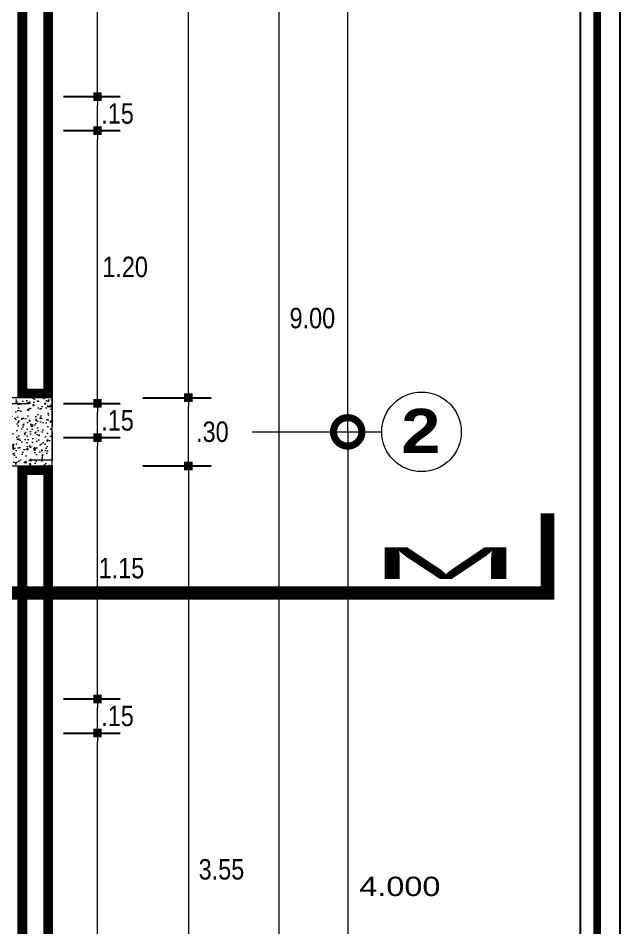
# Model space of a CAD drawing. Header units: millimetres. Extents: x 1555 to 3397, y 790 to 1592.
# Drawn here: x 1679.093 to 1681.741, y 802.652 to 806.653 of the extents above; entities that cross this region are included whole.
import ezdxf

# ---------------------------------------------------------------- set-up
doc = ezdxf.new("R2010")
doc.units = ezdxf.units.MM
for name, pattern in [('ACAD_ISO10W100', [18.5, 12, -3, 0.5, -3]), ('CONTINUA', [0]), ('DASHDOT', [1, 0.5, -0.25, 0, -0.25]), ('HIDDEN2', [4.7625, 3.175, -1.5875])]:
    doc.linetypes.add(name, pattern=pattern)
doc.layers.get('0').update_dxf_attribs({"lineweight": 5})
doc.layers.get('Defpoints').update_dxf_attribs({"lineweight": 5})
for name, color, linetype, lineweight in [('0-Columna', 253, 'Continuous', 13), ('0-Hach de Muro Alto', 145, 'Continuous', 5), ('0-Muro Alto', 145, 'Continuous', 5), ('02', 2, 'Continuous', 5), ('COTA', 250, 'Continuous', 9), ('COTAS', 7, 'Continuous', 9), ('MARCO DE MENBRETE', 252, 'Continuous', 25), ('SIMBOLO CORTES', 10, 'DASHDOT', 5), ('TEXTURAS ACHURADOS', 47, 'Continuous', 5)]:
    doc.layers.add(name, color=color, linetype=linetype, lineweight=lineweight)
for name, color, linetype, lineweight, true_color in [('CIR EJES', 7, 'Continuous', 9, 0x8b8e7a), ('ejes', 7, 'DASHDOT', 5, 0x6c7360), ('MARCO  LOGITO LM', 7, 'Continuous', 25, 0x5b584a), ('PROYECCION DE VIGA', 7, 'HIDDEN2', 9, 0xd4bc9d), ('TEXTO CORTES', 7, 'CONTINUA', 9, 0x3d664b)]:
    doc.layers.add(name, color=color, linetype=linetype, lineweight=lineweight, true_color=true_color)
doc.layers.add('LOGO', color=7, linetype='Continuous')
doc.styles.add('BLACK', font='', dxfattribs={"height": 0.15})
doc.styles.add('DETALLES', font='techl___.ttf')
doc.styles.add('STYLE1-50EJES', font='swissel.ttf', dxfattribs={"width": 1.2, "height": 0.085})
doc.styles.add('TITULO2', font='swissck.ttf')
doc.styles.get('BLACK').set_extended_font_data('Arial Black')
doc.dimstyles.new('50$0', dxfattribs={"dimscale": 0, "dimtxt": 0.09, "dimasz": 0.038, "dimexe": 0.1, "dimexo": 0.05, "dimgap": 0.02, "dimtad": 2, "dimtih": 1, "dimtoh": 1, "dimlfac": -1, "dimzin": 4, "dimdsep": 46, "dimtxsty": 'DETALLES', "dimblk": 'BOXFILLED', "dimcen": 2.5, "dimclrd": 256, "dimclre": 256, "dimclrt": 256, "dimazin": 0, "dimtfac": 1, "dimtmove": 0, "dimatfit": 2, "dimldrblk": 'DOT', "dimfxl": 0.2, "dimfxlon": 1, "dimtolj": 1, "dimtzin": 0, "dimlwd": -1, "dimarcsym": 0})
doc.dimstyles.new('DIM-1-50ejes', dxfattribs={"dimtxt": 0.085, "dimasz": 0.25, "dimexe": 0.15, "dimexo": 0.18, "dimgap": 0.03, "dimtad": 2, "dimtih": 1, "dimtoh": 1, "dimzin": 0, "dimdsep": 46, "dimtxsty": 'STYLE1-50EJES', "dimblk1": 'DOTSMALL', "dimblk2": 'DOTSMALL', "dimsah": 1, "dimcen": 2.75, "dimclrd": 256, "dimclre": 256, "dimclrt": 256, "dimazin": 0, "dimtfac": 1, "dimtix": 1, "dimtmove": 0, "dimatfit": 3, "dimldrblk": 'DOTSMALL', "dimfxl": 1, "dimfxlon": 1, "dimtolj": 1, "dimtzin": 0, "dimlwd": -1, "dimlwe": -1, "dimarcsym": 0})

# ---------------------------------------------------------------- blocks, each defined once
blk = doc.blocks.new('_DOTSMALL')
at = {"color": 0, "linetype": 'ByBlock', "const_width": 0.5}
blk.add_lwpolyline([(-0.0625, 0, 1), (0.0625, 0, 1)], format="xyb", close=True, dxfattribs=at)
blk = doc.blocks.new('*D74')
at = {"layer": 'COTAS', "transparency": 16777216}
for p, q in [((1680.1223, 804.8332), (1680.6933, 804.8332)), ((1680.5433, 804.8332), (1680.5433, 800.8332)), ((1679.5433, 800.8332), (1680.6933, 800.8332))]:
    blk.add_line(p, q, dxfattribs=at)
at = {"layer": 'Defpoints', "color": 0, "transparency": 16777216}
for p in [(1679.9423, 804.8332), (1679.2433, 800.8332), (1680.5433, 800.8332)]:
    blk.add_point(p, dxfattribs=at)
at = {"layer": 'COTAS', "transparency": 16777216, "xscale": 0.25, "yscale": 0.25, "zscale": 0.25}
for p, rotation in [((1680.5433, 804.8332), 90), ((1680.5433, 800.8332), 270)]:
    blk.add_blockref('_DOTSMALL', p, dxfattribs=dict(at, rotation=rotation))
at = {"layer": 'COTAS', "transparency": 16777216, "insert": (1680.7729, 802.8332), "char_height": 0.085, "attachment_point": 5, "style": 'STYLE1-50EJES'}
blk.add_mtext('\\A1;4.000', dxfattribs=at)
blk = doc.blocks.new('_BOXFILLED')
at = {"color": 0, "linetype": 'ByBlock'}
blk.add_line((-0.5, 0), (-1, 0), dxfattribs=at)
blk.add_solid([(-0.5, 0.5), (0.5, 0.5), (-0.5, -0.5), (0.5, -0.5)], dxfattribs=at)
blk = doc.blocks.new('*D75')
at = {"layer": 'COTA', "lineweight": -2, "transparency": 16777216}
for p, q in [((1679.6423, 804.6832), (1679.9423, 804.6832)), ((1679.6423, 801.1332), (1679.9423, 801.1332))]:
    blk.add_line(p, q, dxfattribs=at)
at = {"layer": 'COTA', "transparency": 16777216}
blk.add_line((1679.8423, 804.6452), (1679.8423, 801.1712), dxfattribs=at)
at = {"layer": 'Defpoints', "color": 0, "transparency": 16777216}
for p in [(1679.2433, 804.6832), (1679.2433, 801.1332), (1679.8423, 801.1332)]:
    blk.add_point(p, dxfattribs=at)
at = {"layer": 'COTA', "transparency": 16777216, "xscale": 0.038, "yscale": 0.038, "zscale": 0.038}
for p, rotation in [((1679.8423, 804.6832), 90), ((1679.8423, 801.1332), 270)]:
    blk.add_blockref('_BOXFILLED', p, dxfattribs=dict(at, rotation=rotation))
at = {"layer": 'COTA', "transparency": 16777216, "insert": (1679.9878, 802.9082), "char_height": 0.09, "attachment_point": 5, "style": 'DETALLES'}
blk.add_mtext('\\A1;3.55', dxfattribs=at)
blk = doc.blocks.new('_Dot')
at = {"layer": '02', "color": 0, "lineweight": -2}
blk.add_line((-0.5, 0), (-1, 0), dxfattribs=at)
at = {"layer": '02', "color": 0, "const_width": 0.5}
blk.add_lwpolyline([(-0.25, 0, 1), (0.25, 0, 1)], format="xyb", close=True, dxfattribs=at)
blk = doc.blocks.new('*D77')
at = {"layer": 'COTA', "lineweight": -2, "transparency": 16777216}
for p, q in [((1680.0414, 809.8332), (1680.3414, 809.8332)), ((1680.0414, 800.8332), (1680.3414, 800.8332))]:
    blk.add_line(p, q, dxfattribs=at)
at = {"layer": 'COTA', "transparency": 16777216}
blk.add_line((1680.2414, 800.8712), (1680.2414, 809.7952), dxfattribs=at)
at = {"layer": 'Defpoints', "color": 0, "transparency": 16777216}
for p in [(1679.2433, 809.8332), (1680.2414, 809.8332), (1679.2433, 800.8332)]:
    blk.add_point(p, dxfattribs=at)
at = {"layer": 'COTA', "transparency": 16777216, "xscale": 0.038, "yscale": 0.038, "zscale": 0.038}
for p, rotation in [((1680.2414, 809.8332), 90), ((1680.2414, 800.8332), 270)]:
    blk.add_blockref('_BOXFILLED', p, dxfattribs=dict(at, rotation=rotation))
at = {"layer": 'COTA', "transparency": 16777216, "insert": (1680.3879, 805.3332), "char_height": 0.09, "attachment_point": 5, "style": 'DETALLES'}
blk.add_mtext('\\A1;9.00', dxfattribs=at)
blk = doc.blocks.new('*D78')
at = {"layer": 'COTA', "lineweight": -2, "transparency": 16777216}
for p, q in [((1679.6423, 804.9832), (1679.9423, 804.9832)), ((1679.6423, 804.6832), (1679.9423, 804.6832))]:
    blk.add_line(p, q, dxfattribs=at)
at = {"layer": 'COTA', "transparency": 16777216}
blk.add_line((1679.8423, 804.7212), (1679.8423, 804.9452), dxfattribs=at)
at = {"layer": 'Defpoints', "color": 0, "transparency": 16777216}
for p in [(1679.2433, 804.9832), (1679.8423, 804.9832), (1679.2433, 804.6832)]:
    blk.add_point(p, dxfattribs=at)
at = {"layer": 'COTA', "transparency": 16777216, "xscale": 0.038, "yscale": 0.038, "zscale": 0.038}
for p, rotation in [((1679.8423, 804.9832), 90), ((1679.8423, 804.6832), 270)]:
    blk.add_blockref('_BOXFILLED', p, dxfattribs=dict(at, rotation=rotation))
at = {"layer": 'COTA', "transparency": 16777216, "insert": (1679.9478, 804.8332), "char_height": 0.09, "attachment_point": 5, "style": 'DETALLES'}
blk.add_mtext('\\A1;.30', dxfattribs=at)
blk = doc.blocks.new('*D79')
at = {"layer": 'COTA', "lineweight": -2, "transparency": 16777216}
for p, q in [((1679.6423, 808.5332), (1679.9423, 808.5332)), ((1679.6423, 804.9832), (1679.9423, 804.9832))]:
    blk.add_line(p, q, dxfattribs=at)
at = {"layer": 'COTA', "transparency": 16777216}
blk.add_line((1679.8423, 805.0212), (1679.8423, 808.4952), dxfattribs=at)
at = {"layer": 'Defpoints', "color": 0, "transparency": 16777216}
for p in [(1679.2433, 808.5332), (1679.8423, 808.5332), (1679.2433, 804.9832)]:
    blk.add_point(p, dxfattribs=at)
at = {"layer": 'COTA', "transparency": 16777216, "xscale": 0.038, "yscale": 0.038, "zscale": 0.038}
for p, rotation in [((1679.8423, 808.5332), 90), ((1679.8423, 804.9832), 270)]:
    blk.add_blockref('_BOXFILLED', p, dxfattribs=dict(at, rotation=rotation))
at = {"layer": 'COTA', "transparency": 16777216, "insert": (1679.9878, 806.7582), "char_height": 0.09, "attachment_point": 5, "style": 'DETALLES'}
blk.add_mtext('\\A1;3.55', dxfattribs=at)
blk = doc.blocks.new('*D81')
at = {"layer": 'COTAS', "transparency": 16777216}
for p, q in [((1680.1223, 808.6582), (1680.6933, 808.6582)), ((1680.5433, 804.8332), (1680.5433, 808.6582)), ((1680.1223, 804.8332), (1680.6933, 804.8332))]:
    blk.add_line(p, q, dxfattribs=at)
at = {"layer": 'Defpoints', "color": 0, "transparency": 16777216}
for p in [(1679.9423, 808.6582), (1680.5433, 808.6582), (1679.9423, 804.8332)]:
    blk.add_point(p, dxfattribs=at)
at = {"layer": 'COTAS', "transparency": 16777216, "xscale": 0.25, "yscale": 0.25, "zscale": 0.25}
for p, rotation in [((1680.5433, 808.6582), 90), ((1680.5433, 804.8332), 270)]:
    blk.add_blockref('_DOTSMALL', p, dxfattribs=dict(at, rotation=rotation))
at = {"layer": 'COTAS', "transparency": 16777216, "insert": (1680.7722, 806.7457), "char_height": 0.085, "attachment_point": 5, "style": 'STYLE1-50EJES'}
blk.add_mtext('\\A1;3.825', dxfattribs=at)
blk = doc.blocks.new('*D96')
at = {"layer": 'COTA', "lineweight": -2, "transparency": 16777216}
for p, q in [((1679.2933, 803.5082), (1679.5423, 803.5082)), ((1679.2933, 800.7332), (1679.5423, 800.7332))]:
    blk.add_line(p, q, dxfattribs=at)
at = {"layer": 'COTA', "transparency": 16777216}
blk.add_line((1679.4423, 800.7712), (1679.4423, 803.4702), dxfattribs=at)
at = {"layer": 'Defpoints', "color": 0, "transparency": 16777216}
for p in [(1679.2433, 803.5082), (1679.4423, 803.5082), (1679.2433, 800.7332)]:
    blk.add_point(p, dxfattribs=at)
at = {"layer": 'COTA', "transparency": 16777216, "xscale": 0.038, "yscale": 0.038, "zscale": 0.038}
for p, rotation in [((1679.4423, 803.5082), 90), ((1679.4423, 800.7332), 270)]:
    blk.add_blockref('_BOXFILLED', p, dxfattribs=dict(at, rotation=rotation))
at = {"layer": 'COTA', "transparency": 16777216, "insert": (1679.5836, 802.1207), "char_height": 0.09, "attachment_point": 5, "style": 'DETALLES'}
blk.add_mtext('\\A1;2.77', dxfattribs=at)
blk = doc.blocks.new('*D97')
at = {"layer": 'COTA', "lineweight": -2, "transparency": 16777216}
for p, q in [((1679.2933, 804.8082), (1679.5423, 804.8082)), ((1679.2933, 803.6582), (1679.5423, 803.6582))]:
    blk.add_line(p, q, dxfattribs=at)
at = {"layer": 'COTA', "transparency": 16777216}
blk.add_line((1679.4423, 803.6962), (1679.4423, 804.7702), dxfattribs=at)
at = {"layer": 'Defpoints', "color": 0, "transparency": 16777216}
for p in [(1679.2433, 804.8082), (1679.4423, 804.8082), (1679.2433, 803.6582)]:
    blk.add_point(p, dxfattribs=at)
at = {"layer": 'COTA', "transparency": 16777216, "xscale": 0.038, "yscale": 0.038, "zscale": 0.038}
for p, rotation in [((1679.4423, 804.8082), 90), ((1679.4423, 803.6582), 270)]:
    blk.add_blockref('_BOXFILLED', p, dxfattribs=dict(at, rotation=rotation))
at = {"layer": 'COTA', "transparency": 16777216, "insert": (1679.5478, 804.2332), "char_height": 0.09, "attachment_point": 5, "style": 'DETALLES'}
blk.add_mtext('\\A1;1.15', dxfattribs=at)
blk = doc.blocks.new('*D98')
at = {"layer": 'COTA', "lineweight": -2, "transparency": 16777216}
for p, q in [((1679.2933, 806.3082), (1679.5423, 806.3082)), ((1679.2933, 806.1582), (1679.5423, 806.1582))]:
    blk.add_line(p, q, dxfattribs=at)
at = {"layer": 'COTA', "transparency": 16777216}
blk.add_line((1679.4423, 806.1962), (1679.4423, 806.2702), dxfattribs=at)
at = {"layer": 'Defpoints', "color": 0, "transparency": 16777216}
for p in [(1679.2433, 806.3082), (1679.4423, 806.3082), (1679.2433, 806.1582)]:
    blk.add_point(p, dxfattribs=at)
at = {"layer": 'COTA', "transparency": 16777216, "xscale": 0.038, "yscale": 0.038, "zscale": 0.038}
for p, rotation in [((1679.4423, 806.3082), 90), ((1679.4423, 806.1582), 270)]:
    blk.add_blockref('_BOXFILLED', p, dxfattribs=dict(at, rotation=rotation))
at = {"layer": 'COTA', "transparency": 16777216, "insert": (1679.5305, 806.2332), "char_height": 0.09, "attachment_point": 5, "style": 'DETALLES'}
blk.add_mtext('\\A1;.15', dxfattribs=at)
blk = doc.blocks.new('*D99')
at = {"layer": 'COTA', "lineweight": -2, "transparency": 16777216}
for p, q in [((1679.2933, 809.6832), (1679.5423, 809.6832)), ((1679.2933, 806.3082), (1679.5423, 806.3082))]:
    blk.add_line(p, q, dxfattribs=at)
at = {"layer": 'COTA', "transparency": 16777216}
blk.add_line((1679.4423, 806.3462), (1679.4423, 809.6452), dxfattribs=at)
at = {"layer": 'Defpoints', "color": 0, "transparency": 16777216}
for p in [(1679.2433, 809.6832), (1679.4423, 809.6832), (1679.2433, 806.3082)]:
    blk.add_point(p, dxfattribs=at)
at = {"layer": 'COTA', "transparency": 16777216, "xscale": 0.038, "yscale": 0.038, "zscale": 0.038}
for p, rotation in [((1679.4423, 809.6832), 90), ((1679.4423, 806.3082), 270)]:
    blk.add_blockref('_BOXFILLED', p, dxfattribs=dict(at, rotation=rotation))
at = {"layer": 'COTA', "transparency": 16777216, "insert": (1679.5865, 807.9957), "char_height": 0.09, "attachment_point": 5, "style": 'DETALLES'}
blk.add_mtext('\\A1;3.37', dxfattribs=at)
blk = doc.blocks.new('*D100')
at = {"layer": 'COTA', "lineweight": -2, "transparency": 16777216}
for p, q in [((1679.2933, 804.9582), (1679.5423, 804.9582)), ((1679.2933, 804.8082), (1679.5423, 804.8082))]:
    blk.add_line(p, q, dxfattribs=at)
at = {"layer": 'COTA', "transparency": 16777216}
blk.add_line((1679.4423, 804.8462), (1679.4423, 804.9202), dxfattribs=at)
at = {"layer": 'Defpoints', "color": 0, "transparency": 16777216}
for p in [(1679.2433, 804.9582), (1679.4423, 804.9582), (1679.2433, 804.8082)]:
    blk.add_point(p, dxfattribs=at)
at = {"layer": 'COTA', "transparency": 16777216, "xscale": 0.038, "yscale": 0.038, "zscale": 0.038}
for p, rotation in [((1679.4423, 804.9582), 90), ((1679.4423, 804.8082), 270)]:
    blk.add_blockref('_BOXFILLED', p, dxfattribs=dict(at, rotation=rotation))
at = {"layer": 'COTA', "transparency": 16777216, "insert": (1679.5305, 804.8832), "char_height": 0.09, "attachment_point": 5, "style": 'DETALLES'}
blk.add_mtext('\\A1;.15', dxfattribs=at)
blk = doc.blocks.new('*D101')
at = {"layer": 'COTA', "lineweight": -2, "transparency": 16777216}
for p, q in [((1679.2933, 806.1582), (1679.5423, 806.1582)), ((1679.2933, 804.9582), (1679.5423, 804.9582))]:
    blk.add_line(p, q, dxfattribs=at)
at = {"layer": 'COTA', "transparency": 16777216}
blk.add_line((1679.4423, 804.9962), (1679.4423, 806.1202), dxfattribs=at)
at = {"layer": 'Defpoints', "color": 0, "transparency": 16777216}
for p in [(1679.2433, 806.1582), (1679.4423, 806.1582), (1679.2433, 804.9582)]:
    blk.add_point(p, dxfattribs=at)
at = {"layer": 'COTA', "transparency": 16777216, "xscale": 0.038, "yscale": 0.038, "zscale": 0.038}
for p, rotation in [((1679.4423, 806.1582), 90), ((1679.4423, 804.9582), 270)]:
    blk.add_blockref('_BOXFILLED', p, dxfattribs=dict(at, rotation=rotation))
at = {"layer": 'COTA', "transparency": 16777216, "insert": (1679.5638, 805.5582), "char_height": 0.09, "attachment_point": 5, "style": 'DETALLES'}
blk.add_mtext('\\A1;1.20', dxfattribs=at)
blk = doc.blocks.new('*D102')
at = {"layer": 'COTA', "lineweight": -2, "transparency": 16777216}
for p, q in [((1679.2933, 803.6582), (1679.5423, 803.6582)), ((1679.2933, 803.5082), (1679.5423, 803.5082))]:
    blk.add_line(p, q, dxfattribs=at)
at = {"layer": 'COTA', "transparency": 16777216}
blk.add_line((1679.4423, 803.5462), (1679.4423, 803.6202), dxfattribs=at)
at = {"layer": 'Defpoints', "color": 0, "transparency": 16777216}
for p in [(1679.2433, 803.6582), (1679.4423, 803.6582), (1679.2433, 803.5082)]:
    blk.add_point(p, dxfattribs=at)
at = {"layer": 'COTA', "transparency": 16777216, "xscale": 0.038, "yscale": 0.038, "zscale": 0.038}
for p, rotation in [((1679.4423, 803.6582), 90), ((1679.4423, 803.5082), 270)]:
    blk.add_blockref('_BOXFILLED', p, dxfattribs=dict(at, rotation=rotation))
at = {"layer": 'COTA', "transparency": 16777216, "insert": (1679.5305, 803.5832), "char_height": 0.09, "attachment_point": 5, "style": 'DETALLES'}
blk.add_mtext('\\A1;.15', dxfattribs=at)

msp = doc.modelspace()

# ---------------------------------------------------------------- hatches: boundary and pattern name
at = {"layer": 'TEXTURAS ACHURADOS'}
h = msp.add_hatch(dxfattribs=at)
h.set_pattern_fill('CONCRET3', color=256, scale=0.00882, angle=360, pattern_type=2)
h.set_pattern_definition([(50, (1724.808065, 773.084366), (0.06326235, -0.00553474), [0.006615, -0.072765]), (355, (1724.808065, 773.084366), (-0.01223787, 0.066343346), [0.005292, -0.058212]), (100.4514, (1724.813336, 773.083904), (0.05102453, 0.06080857), [0.005621885, -0.061840734]), (46.1842, (1724.808065, 773.102006), (0.09413066, -0.01459878), [0.0099225, -0.1091475]), (96.6356, (1724.81591, 773.10079), (0.08243725, 0.0859172), [0.00843283, -0.09276109]), (351.1842, (1724.80806, 773.10201), (0.08243718, 0.08591726), [0.007938, -0.087318]), (21, (1724.816885, 773.097596), (0.0526472, -0.035510986), [0.006615, -0.072765]), (326, (1724.816885, 773.097596), (0.02146041, 0.063958234), [0.005292, -0.058212]), (71.4514, (1724.82127, 773.094636), (0.074107636, 0.02844719), [0.005621885, -0.061840734]), (37.5, (1724.808065, 773.084366), (0.001072499, 0.029361238), [0, -0.0575064, 0, -0.059094, 0, -0.0584325]), (7.5, (1724.808065, 773.084366), (0.023202733, 0.034787113), [0, -0.0336924, 0, -0.0561834, 0, -0.0222705]), (327.5, (1724.788396, 773.084366), (0.047083139, -0.00198934), [0, -0.02205, 0, -0.068796, 0, -0.091287]), (317.5, (1724.779576, 773.084366), (0.05143702, 0.00882926), [0, -0.028665, 0, -0.0456876, 0, -0.064827])])
h.paths.add_polyline_path([(1678.99335, 804.98322), (1679.24335, 804.98322), (1679.24335, 804.68322), (1678.99335, 804.68322)])

# ---------------------------------------------------------------- linework, layer by layer
at = {"layer": '0-Columna'}
msp.add_lwpolyline([(1679.24335, 804.98322), (1678.99335, 804.98322), (1678.99335, 804.68322), (1679.24335, 804.68322)], close=True, dxfattribs=at)
at = {"layer": '0-Hach de Muro Alto', "const_width": 0.04}
for points in [[(1679.11335, 808.51322), (1679.22335, 808.51322), (1679.22335, 805.00322), (1679.11335, 805.00322)], [(1679.11335, 804.66322), (1679.22335, 804.66322), (1679.22335, 801.15322), (1679.11335, 801.15322)]]:
    msp.add_lwpolyline(points, close=True, dxfattribs=at)
at = {"layer": '0-Muro Alto'}
for points in [[(1679.09335, 808.53322), (1679.24335, 808.53322), (1679.24335, 804.98322), (1679.09335, 804.98322)], [(1679.09335, 804.68322), (1679.24335, 804.68322), (1679.24335, 801.13322), (1679.09335, 801.13322)]]:
    msp.add_lwpolyline(points, close=True, dxfattribs=at)
at = {"layer": 'CIR EJES'}
msp.add_circle((1680.86835, 804.83322), 0.175, dxfattribs=at)
at = {"layer": 'LOGO'}
msp.add_lwpolyline([(1681.74076, 792.76699), (1640.28602, 792.76699), (1640.28602, 821.90666), (1681.74076, 821.90666)], close=True, dxfattribs=at)
at = {"layer": 'MARCO  LOGITO LM', "ltscale": 0.8, "const_width": 0.03358}
msp.add_lwpolyline([(1640.38602, 821.80666), (1681.64076, 821.80666), (1681.64076, 792.86699), (1640.38602, 792.86699)], close=True, dxfattribs=at)
at = {"layer": 'MARCO DE MENBRETE'}
msp.add_lwpolyline([(1640.46102, 821.73166), (1681.56576, 821.73166), (1681.56576, 792.94199), (1640.46102, 792.94199)], close=True, dxfattribs=at)
at = {"layer": 'PROYECCION DE VIGA', "linetype": 'HIDDEN2', "ltscale": 0.03}
for points in [[(1678.99335, 809.83322), (1679.24335, 809.83322), (1679.24335, 800.48322), (1678.99335, 800.48322)], [(1670.24335, 804.95822), (1679.24335, 804.95822), (1679.24335, 804.70822), (1670.24335, 804.70822)]]:
    msp.add_lwpolyline(points, close=True, dxfattribs=at)
at = {"layer": 'SIMBOLO CORTES', "linetype": 'ACAD_ISO10W100', "ltscale": 0.07, "const_width": 0.05972}
msp.add_lwpolyline([(1641.12349, 804.47457), (1641.12349, 804.12457), (1681.42245, 804.12457), (1681.42245, 804.47457)], dxfattribs=at)

# ---------------------------------------------------------------- texts
at = {"layer": 'ejes', "linetype": 'Continuous', "lineweight": 0, "style": 'BLACK'}
msp.add_text('2', height=0.19424, dxfattribs=at).set_placement((1680.7787, 804.74042))
at = {"layer": 'TEXTO CORTES', "linetype": 'Continuous', "style": 'TITULO2', "width": 5}
msp.add_text('M', height=0.13994, dxfattribs=at).set_placement((1680.64012, 804.18606))

# ---------------------------------------------------------------- dimensions: what is measured, and where the dimension line sits
at = {"layer": 'COTA'}
for base, p1, p2, picture, middle in [((1680.24137, 809.83322), (1679.24335, 800.83322), (1679.24335, 809.83322), '*D77', (1680.38789, 805.33322)), ((1679.44231538, 809.68321946), (1679.24334692, 806.30821947), (1679.24334692, 809.68321946), '*D99', (1679.58646012, 807.99571946)), ((1679.84232, 808.53322), (1679.24335, 804.98322), (1679.24335, 808.53322), '*D79', (1679.98784, 806.75822)), ((1679.44232, 806.30822), (1679.24335, 806.15822), (1679.24335, 806.30822), '*D98', (1679.53054, 806.23322)), ((1679.44232, 806.15822), (1679.24335, 804.95822), (1679.24335, 806.15822), '*D101', (1679.56376, 805.55822)), ((1679.84232, 804.98322), (1679.24335, 804.68322), (1679.24335, 804.98322), '*D78', (1679.94784, 804.83322)), ((1679.44232, 804.95822), (1679.24335, 804.80822), (1679.24335, 804.95822), '*D100', (1679.53054, 804.88322)), ((1679.44232, 804.80822), (1679.24335, 803.65822), (1679.24335, 804.80822), '*D97', (1679.54784, 804.23322)), ((1679.84232, 801.13322), (1679.24335, 804.68322), (1679.24335, 801.13322), '*D75', (1679.98784, 802.90822)), ((1679.44232, 803.65822), (1679.24335, 803.50822), (1679.24335, 803.65822), '*D102', (1679.53054, 803.58322)), ((1679.44231538, 803.50821945), (1679.24334692, 800.73321946), (1679.24334692, 803.50821945), '*D96', (1679.58363117, 802.12071946))]:
    dim = msp.add_linear_dim(base=base, p1=p1, p2=p2, angle=90, dimstyle='50$0', override={"dimscale": 1, "dimtmove": 1}, dxfattribs=at)
    dim.commit()
    dim.dimension.update_dxf_attribs({"geometry": picture, "text_midpoint": middle})
at = {"layer": 'COTAS'}
for base, p2, picture, middle in [((1680.54335, 808.65822), (1679.94232, 808.65822), '*D81', (1680.77221, 806.74572)), ((1680.54335, 800.83322), (1679.24335, 800.83322), '*D74', (1680.77286, 802.83322))]:
    dim = msp.add_linear_dim(base=base, p1=(1679.94232, 804.83322), p2=p2, angle=90, dimstyle='DIM-1-50ejes', override={"dimdec": 3, "dimtmove": 1}, dxfattribs=at)
    dim.commit()
    dim.dimension.update_dxf_attribs({"geometry": picture, "text_midpoint": middle})

doc.saveas('drawing.dxf')
